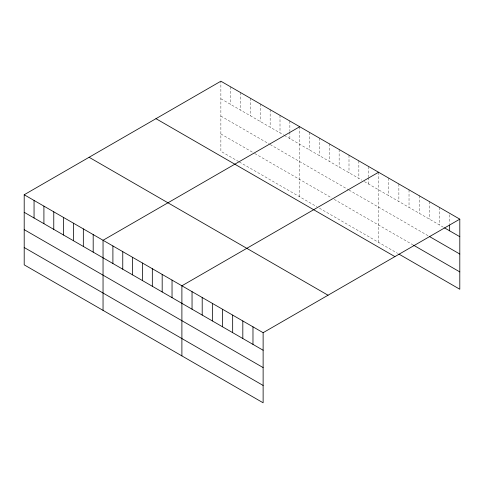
<?xml version="1.0" encoding="UTF-8"?>
<svg xmlns="http://www.w3.org/2000/svg" width="484" height="484" viewBox="0 0 484 484"><rect width="100%" height="100%" fill="white"/><g stroke="black" fill="none" stroke-linecap="round" stroke-linejoin="round"><path stroke-width="0.36" stroke-dasharray="2.42 1.81" d="M220.873 98.754L283.703 135.024M284.32 135.381L361.935 180.193M364.398 181.615L443.931 227.534M220.873 116.093L269.534 144.19M270.151 144.547L348.383 189.71M349 190.067L428.703 236.083M220.873 133.959L254.136 153.168M254.753 153.525L331.752 197.974M334.214 199.396L412.834 244.789M238.739 161.62L220.873 151.304L220.873 81.203M239.35 161.971L316.966 206.783M319.428 208.205L397.606 253.338M449.648 214.745L449.648 223.523M439.49 207.424L439.49 224.969M429.338 201.562L429.338 219.107M419.18 195.699L419.18 213.244M409.028 189.837L409.028 207.382M398.876 183.974L398.876 201.519M388.719 178.112L388.719 195.657M378.567 172.25L378.567 242.345M368.711 166.556L368.711 176.793M368.711 177.525L368.711 184.101M358.856 160.869L358.856 178.414M349 155.176L349 172.721M339.139 149.489L339.139 167.034M329.283 143.796L329.283 161.341M319.428 138.103L319.428 155.654M309.572 132.416L309.572 149.961M299.717 126.723L299.717 196.825M289.862 121.036L289.862 131.273M289.862 132.005L289.862 138.581M280.006 115.343L280.006 132.894M270.151 109.656L270.151 127.201M260.295 103.963L260.295 121.514M250.44 98.276L250.44 115.821M240.584 92.583L240.584 110.134M230.729 86.896L230.729 104.441"/><path stroke-width="0.73" d="M24.2 194.749L263.127 332.696L263.127 402.797L24.2 264.851L24.2 194.749L220.873 81.203L459.8 219.149L459.8 289.25L398.876 254.07M299.717 126.723L103.044 240.276L103.044 310.371M378.567 172.25L181.893 285.796L181.893 355.897M263.127 332.696L459.8 219.149M444.566 227.903L459.8 236.694M429.338 236.452L459.8 254.039M413.469 245.158L459.8 271.905M155.969 118.677L394.896 256.617M89.104 157.282L328.031 295.228M24.2 212.301L263.127 350.241M24.2 229.64L263.127 367.586M24.2 247.512L263.127 385.452M449.648 224.981L449.648 230.832M252.975 326.833L252.975 344.378M242.817 320.971L242.817 338.516M232.665 315.108L232.665 332.653M222.507 309.246L222.507 326.791M212.355 303.383L212.355 320.928M202.203 297.521L202.203 315.066M192.045 291.658L192.045 309.203M172.038 280.103L172.038 297.654M162.182 274.416L162.182 291.961M152.327 268.723L152.327 286.274M142.471 263.036L142.471 280.581M132.616 257.343L132.616 274.894M122.761 251.656L122.761 269.201M112.899 245.963L112.899 263.514M93.188 234.583L93.188 252.134M83.333 228.896L83.333 246.441M73.477 223.203L73.477 240.748M63.622 217.516L63.622 235.061M53.766 211.823L53.766 229.368M43.911 206.136L43.911 223.681M34.055 200.443L34.055 217.988"/></g></svg>
